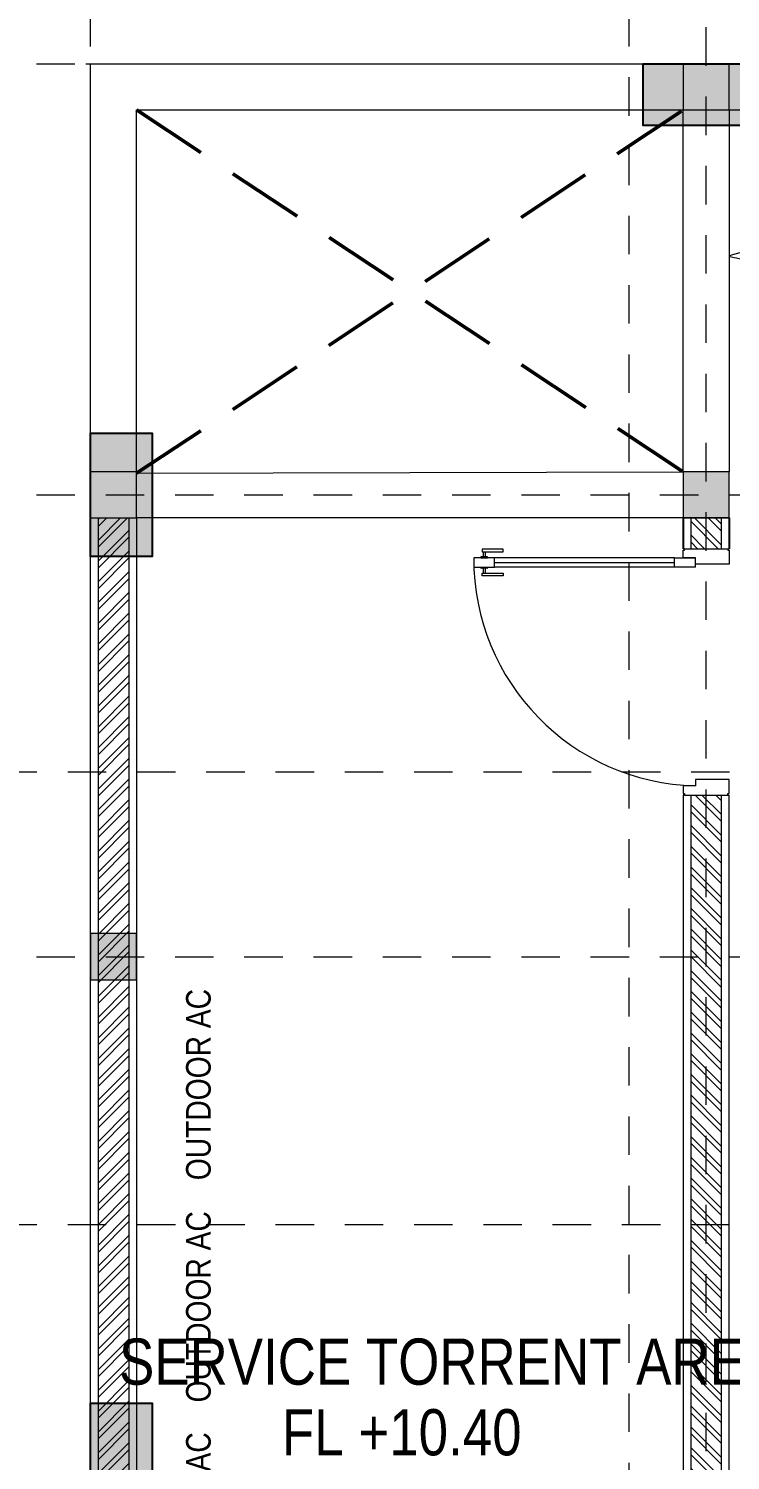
# Model space of a CAD drawing. Header units: millimetres. Extents: x -9564 to 494436, y -140371 to 4257.
# Drawn here: x 77.91 to 80.189, y 122.107 to 126.757 of the extents above; entities that cross this region are included whole.
import ezdxf
from ezdxf.enums import TextEntityAlignment as Align

# ---------------------------------------------------------------- set-up
doc = ezdxf.new("R2010")
doc.units = ezdxf.units.MM
doc.header["$MEASUREMENT"] = 0
for name, pattern in [('DASHED2', [0.375, 0.25, -0.125]), ('HIDDEN2', [0.1875, 0.125, -0.0625]), ('SLD-Solid', [0])]:
    doc.linetypes.add(name, pattern=pattern)
for name, color, linetype, lineweight in [('28-Arsiran', 252, 'Continuous', 5), ('8', 8, 'Continuous', 5), ('AS', 8, 'HIDDEN2', 5), ('DINDING', 1, 'Continuous', 20), ('DOOR OPENING', 4, 'SLD-Solid', 5), ('FURNITURE', 25, 'Continuous', 5), ('HATCH', 8, 'Continuous', 13), ('KOL', 5, 'Continuous', 18), ('LEGEND', 1, 'DASHED2', 50), ('TEXT 1', 210, 'Continuous', 5), ('XR-KOP A3_MOZART$0$A-TXTKOP', 3, 'Continuous', 5)]:
    doc.layers.add(name, color=color, linetype=linetype, lineweight=lineweight)
doc.layers.add('TEXT', color=4, linetype='Continuous')
doc.layers.add('WALL', color=90, linetype='Continuous')
doc.styles.add('Arial Narrow', font='ARIALN.TTF')
doc.styles.add('HAND', font='ROMAND.SHX', dxfattribs={"width": 0.8, "height": 250})
doc.styles.add('XR-KOP A3_MOZART$0$ROMAND', font='romand.shx', dxfattribs={"height": 2, "bigfont": 'bigfont.shx'})

# ---------------------------------------------------------------- blocks, each defined once
blk = doc.blocks.new('as2')
at = {"layer": 'AS'}
for p, q in [((245.8198, 142.1088), (245.8198, 163.539)), ((247.5698, 142.1088), (247.5698, 163.539)), ((247.8198, 142.2711), (247.8198, 163.539)), ((242.9446, 162.9775), (256.2148, 162.9775)), ((245.8048, 162.9775), (256.2148, 162.9775)), ((242.9446, 161.5775), (256.2148, 161.5775)), ((242.3711, 160.6775), (256.2148, 160.6775)), ((242.9446, 160.0775), (256.2148, 160.0775)), ((242.3711, 159.2075), (256.2148, 159.2075))]:
    blk.add_line(p, q, dxfattribs=at)
blk = doc.blocks.new('KOLOM PRAKTIS')
at = {"layer": 'HATCH'}
h = blk.add_hatch(color=256, dxfattribs=at)
h.dxf.hatch_style = 1
h.paths.add_polyline_path([(-75, 75), (-75, -75), (75, -75), (75, 75)])
at = {"layer": 'KOL'}
blk.add_lwpolyline([(-75, -75), (75, -75), (75, 75), (-75, 75)], close=True, dxfattribs=at)
blk = doc.blocks.new('k4')
at = {"true_color": 0x636466}
h = blk.add_hatch(dxfattribs=at)
h.set_pattern_fill('ANGLE', color=251)
h.set_pattern_definition([(0, (0, 0), (0, 6.985), [5.08, -1.905]), (90, (0, 0), (-6.985, 4e-16), [5.08, -1.905])])
h.paths.add_polyline_path([(210.5582, -20.3924), (210.3582, -20.3924), (210.3582, -20.7924), (210.5582, -20.7924)])
h = blk.add_hatch(color=251, dxfattribs=at)
h.dxf.hatch_style = 1
h.paths.add_polyline_path([(210.5582, -20.5943), (210.3582, -20.5943), (210.3582, -20.7924), (210.5582, -20.7924)])
h.paths.add_polyline_path([(210.5582, -20.3924), (210.3582, -20.3924), (210.3582, -20.5943), (210.5582, -20.5943)])
for p, q in [((210.3582, -20.3924), (210.5582, -20.3924)), ((210.5582, -20.3924), (210.5582, -20.7924)), ((210.5582, -20.7924), (210.3582, -20.7924))]:
    blk.add_line(p, q)
blk.add_lwpolyline([(210.3582, -20.3924), (210.5582, -20.3924), (210.5582, -20.7924), (210.3582, -20.7924)], close=True)
blk = doc.blocks.new('KLR')
at = {"rotation": 270}
blk.add_blockref('k4', (323.8506, 399.2306), dxfattribs=at)
for p in [(90.905, 208.0648), (90.905, 204.9148)]:
    blk.add_blockref('k4', p)
blk = doc.blocks.new('KUSEN PINTU')
at = {"layer": 'DOOR OPENING', "linetype": 'Continuous', "transparency": 33554687}
for p, q in [((-30, 110), (-30, 150)), ((-30, 150), (-5, 150)), ((-5, 150), (-5, 145)), ((-5, 145), (0, 145)), ((0, 145), (0, 5)), ((-50, 110), (-30, 110)), ((-50, 0), (-50, 110)), ((-5, 0), (-50, 0)), ((0, 5), (-5, 5)), ((-5, 5), (-5, 0))]:
    blk.add_line(p, q, dxfattribs=at)
at = {"layer": 'DOOR OPENING', "linetype": 'Continuous', "ltscale": 10, "transparency": 33554687}
for p, q in [((0, 145), (0, 150)), ((0, 5), (0, 0))]:
    blk.add_line(p, q, dxfattribs=at)
blk = doc.blocks.new('A$C3020dce1')
at = {"layer": 'DOOR OPENING', "linetype": 'Continuous', "transparency": 33554687}
for p, q in [((110, 59.6), (110, 30)), ((110, 59.6), (177.8, 59.6)), ((177.8, 59.6), (177.8, 30)), ((734.5, 79.4), (734.5, 87.8)), ((734.5, 87.8), (802.3, 87.8)), ((802.3, 79.4), (734.5, 79.4)), ((830, 59.6), (762.2, 59.6)), ((762.2, 59.6), (762.2, 30)), ((784.8, 59.6), (784.8, 61.9)), ((807.4, 59.6), (784.8, 59.6)), ((786.5, 63.5), (805.7, 63.5)), ((802.3, 87.8), (802.3, 79.4)), ((807.4, 61.9), (807.4, 59.6)), ((830, 30), (830, 59.6)), ((177.8, 30), (110, 30)), ((802.3, 10.3), (734.5, 10.3)), ((734.5, 10.3), (734.5, 1.8)), ((734.5, 1.8), (802.3, 1.8)), ((762.2, 30), (830, 30)), ((807.4, 30), (784.8, 30)), ((784.8, 30), (784.8, 27.8)), ((786.5, 26.1), (805.7, 26.1)), ((802.3, 1.8), (802.3, 10.3)), ((807.4, 27.8), (807.4, 30))]:
    blk.add_line(p, q, dxfattribs=at)
at = {"layer": 'DOOR OPENING', "linetype": 'Continuous', "ltscale": 10, "transparency": 33554687}
for p, q in [((177.8, 59.6), (762.2, 59.6)), ((793.1, 63.5), (793.1, 79.4)), ((799.1, 63.5), (799.1, 79.4)), ((762.2, 44.8), (177.8, 44.8)), ((177.8, 30), (762.2, 30)), ((793.1, 10.3), (793.1, 26.1)), ((799.1, 10.3), (799.1, 26.1))]:
    blk.add_line(p, q, dxfattribs=at)
at = {"layer": 'DOOR OPENING', "transparency": 33554687}
blk.add_line((110, 30), (150, 30), dxfattribs=at)
at = {"layer": 'DOOR OPENING', "color": 8, "ltscale": 2, "transparency": 33554687}
blk.add_arc((92.7, 32.9), 737.3, 359.775, 88.6553, dxfattribs=at)
at = {"layer": 'DOOR OPENING', "linetype": 'Continuous', "transparency": 33554687}
for centre, start, end in [((786.5, 61.9), 90, 180), ((805.7, 61.9), 360, 90), ((786.5, 27.8), 180, 270), ((805.7, 27.8), 270, 0)]:
    blk.add_arc(centre, 1.69, start, end, dxfattribs=at)
at = {"layer": 'DOOR OPENING', "linetype": 'Continuous', "transparency": 33554687, "xscale": -1, "rotation": 270}
blk.add_blockref('KUSEN PINTU', (0, 800), dxfattribs=at)
at = {"layer": 'DOOR OPENING', "linetype": 'Continuous', "transparency": 33554687, "rotation": 270}
blk.add_blockref('KUSEN PINTU', (0, 0), dxfattribs=at)
blk = doc.blocks.new('TREE03')
at = {"layer": 'HATCH'}
for centre, radius, start, end in [((-40.14, -19.28), 33.85, 92.3086, 110.9043), ((-43.73, 43.02), 31.84, 254.5383, 268.1338)]:
    blk.add_arc(centre, radius, start, end, dxfattribs=at)
blk = doc.blocks.new('*U39')
at = {"layer": 'HATCH', "xscale": 17.94037446682341, "yscale": 17.94037446682341, "zscale": 17.94037446682341}
blk.add_blockref('TREE03', (0, 0), dxfattribs=at)
blk = doc.blocks.new('A$C2a879c63')
at = {"layer": '28-Arsiran'}
h = blk.add_hatch(dxfattribs=at)
h.set_pattern_fill('ANSI32', color=256, scale=0.005)
h.set_pattern_definition([(45, (-228.715537, -137.640266), (-0.0336759605, 0.0336759605), []), (45, (-228.693087, -137.640266), (-0.0336759605, 0.0336759605), [])])
h.paths.add_polyline_path([(107.1502, 23.8622), (107.0502, 23.8622), (107.0502, 12.1123), (107.1502, 12.1123)])
h = blk.add_hatch(dxfattribs=at)
h.set_pattern_fill('ANSI32', color=256, scale=0.005, angle=90)
h.set_pattern_definition([(135, (269.130277, -315.80852), (-0.0336759605, -0.0336759605), []), (135, (269.130277, -315.786068), (-0.0336759605, -0.0336759605), [])])
h.paths.add_polyline_path([(108.9752, 23.7622), (109.0752, 23.7622), (109.0752, 23.8622), (108.9752, 23.8622)])
h.paths.add_polyline_path([(109.0752, 22.9622), (108.9752, 22.9622), (108.9753, 18.1172), (109.0753, 18.1172)])
for p, q in [((108.9503, 23.8622), (108.9503, 23.7622)), ((109.1003, 23.8622), (109.1003, 23.7622))]:
    blk.add_line(p, q)
at = {"layer": '8', "linetype": 'Continuous', "transparency": 33554687}
for p, q in [((107.0252, 24.0122), (107.0252, 25.3373)), ((107.0252, 25.3373), (108.9502, 25.3373)), ((107.1752, 25.1873), (108.9502, 25.1873)), ((107.1752, 24.0122), (107.1752, 25.1873))]:
    blk.add_line(p, q, dxfattribs=at)
at = {"layer": '8'}
for p, q in [((107.0503, 23.8622), (107.0502, 12.1123)), ((107.1503, 23.8622), (107.1502, 12.1123))]:
    blk.add_line(p, q, dxfattribs=at)
for points in [[(109.0752, 23.7622), (109.0752, 23.8622), (108.9752, 23.8622), (108.9752, 23.7622)], [(108.9752, 22.9622), (108.9753, 18.1422), (109.0753, 18.1422), (109.0752, 22.9622)]]:
    blk.add_lwpolyline(points, dxfattribs=at)
at = {"layer": 'DINDING'}
for p, q in [((109.1002, 25.3373), (111.9452, 25.3373)), ((108.9503, 24.0122), (108.9502, 25.1873)), ((109.1002, 25.1873), (109.1003, 24.0122)), ((109.1002, 25.1873), (111.9452, 25.1873)), ((107.1753, 24.0072), (108.9503, 24.0122)), ((108.9503, 23.8622), (107.1753, 23.8622))]:
    blk.add_line(p, q, dxfattribs=at)
for points in [[(107.0252, 12.1123), (107.0253, 23.8622), (107.1753, 23.8622), (107.1752, 12.1123), (107.1752, 12.1123)], [(109.1003, 23.7622), (109.1003, 23.8622), (108.9503, 23.8622), (108.9503, 23.7622)], [(108.9503, 22.9622), (108.9503, 18.1172), (109.1003, 18.1172), (109.1003, 22.9622)]]:
    blk.add_lwpolyline(points, dxfattribs=at)
at = {"layer": 'FURNITURE', "linetype": 'Continuous', "transparency": 33554687}
blk.add_line((107.1753, 22.8998), (107.1753, 22.6498), dxfattribs=at)
at = {"layer": 'LEGEND'}
for p, q in [((107.1752, 25.1873), (108.9503, 24.0122)), ((107.1753, 24.0072), (108.9502, 25.1873))]:
    blk.add_line(p, q, dxfattribs=at)
blk.add_blockref('KLR', (-194.2379, -163.5351))
at = {"xscale": 0.0005, "yscale": 0.0005, "zscale": 0.0005}
blk.add_blockref('*U39', (109.5679, 24.6018), dxfattribs=at)
at = {"layer": 'AS'}
blk.add_blockref('as2', (-138.7946, -137.6403), dxfattribs=at)
at = {"layer": 'LEGEND', "xscale": 0.001, "yscale": 0.001, "zscale": 0.001, "rotation": 180}
blk.add_blockref('A$C3020dce1', (109.1003, 23.7622), dxfattribs=at)
at = {"layer": 'WALL', "transparency": 33554687, "xscale": 0.001, "yscale": 0.001, "zscale": 0.001}
for p in [(109.0252, 25.2623), (107.1002, 23.9372), (109.0253, 23.9372), (107.1002, 22.4373)]:
    blk.add_blockref('KOLOM PRAKTIS', p, dxfattribs=at)
at = {"color": 4, "style": 'HAND'}
for tag, height, rotation, p in [('DRY.WASHER', 0.054, 0, (11.9366, 24.9122)), ('PATIO', 0.135, 0, (20.9666, 21.5696)), ('GENSET', 0.135, 0, (18.2157, 17.1045)), ('PLANTERBOX', 0.135, 90, (22.169, 13.2959)), ('PLANTERBOX', 0.135, 0, (18.5224, 11.5633)), ('PATIO', 0.135, 0, (400.0395, 10.821)), ('CARPORT', 0.135, 0, (12.157, 9.7744)), ('CARPORT', 0.135, 0, (20.6202, 9.7744))]:
    blk.add_attdef(tag, text='', height=height, rotation=rotation, dxfattribs=at).set_placement(p, align=Align.MIDDLE)
at = {"layer": 'TEXT', "transparency": 33554687, "style": 'Arial Narrow'}
blk.add_text('SERVICE TORRENT AREA', height=0.15, dxfattribs=at).set_placement((107.1181, 21.0471))
at = {"layer": 'TEXT', "transparency": 33554687, "insert": (107.6471, 20.9676), "char_height": 0.15, "width": 0.971912, "attachment_point": 1, "style": 'Arial Narrow'}
blk.add_mtext('FL +10.40\\P', dxfattribs=at)
at = {"layer": 'TEXT 1', "transparency": 33554687, "style": 'Arial Narrow'}
for p in [(107.4158, 21.7113), (107.4158, 20.9896), (107.4158, 20.2714)]:
    blk.add_text('OUTDOOR AC ', height=0.08, rotation=90, dxfattribs=at).set_placement(p)
at = {"layer": 'XR-KOP A3_MOZART$0$A-TXTKOP', "style": 'XR-KOP A3_MOZART$0$ROMAND'}
for tag, p in [('1:200', (37.0468, 3.1879)), ('1:100', (79.0468, 3.1879)), ('1:100', (121.0468, 3.1879)), ('1:100', (163.0468, 3.1879)), ('1:100', (205.0468, 3.1879)), ('1:100', (247.0468, 3.1879)), ('1:100', (289.0468, 3.1879)), ('1:100', (331.0468, 3.1879)), ('1:100', (373.0468, 3.1879)), ('1:100', (415.0468, 3.1879)), ('1:100', (457.0468, 3.1879)), ('1:100', (499.0468, 3.1879))]:
    blk.add_attdef(tag, text='', height=0.1296, dxfattribs=at).set_placement(p, align=Align.MIDDLE)

msp = doc.modelspace()

# ---------------------------------------------------------------- block references
msp.add_blockref('A$C2a879c63', (-28.9148, 101.3058))

doc.saveas('drawing.dxf')
